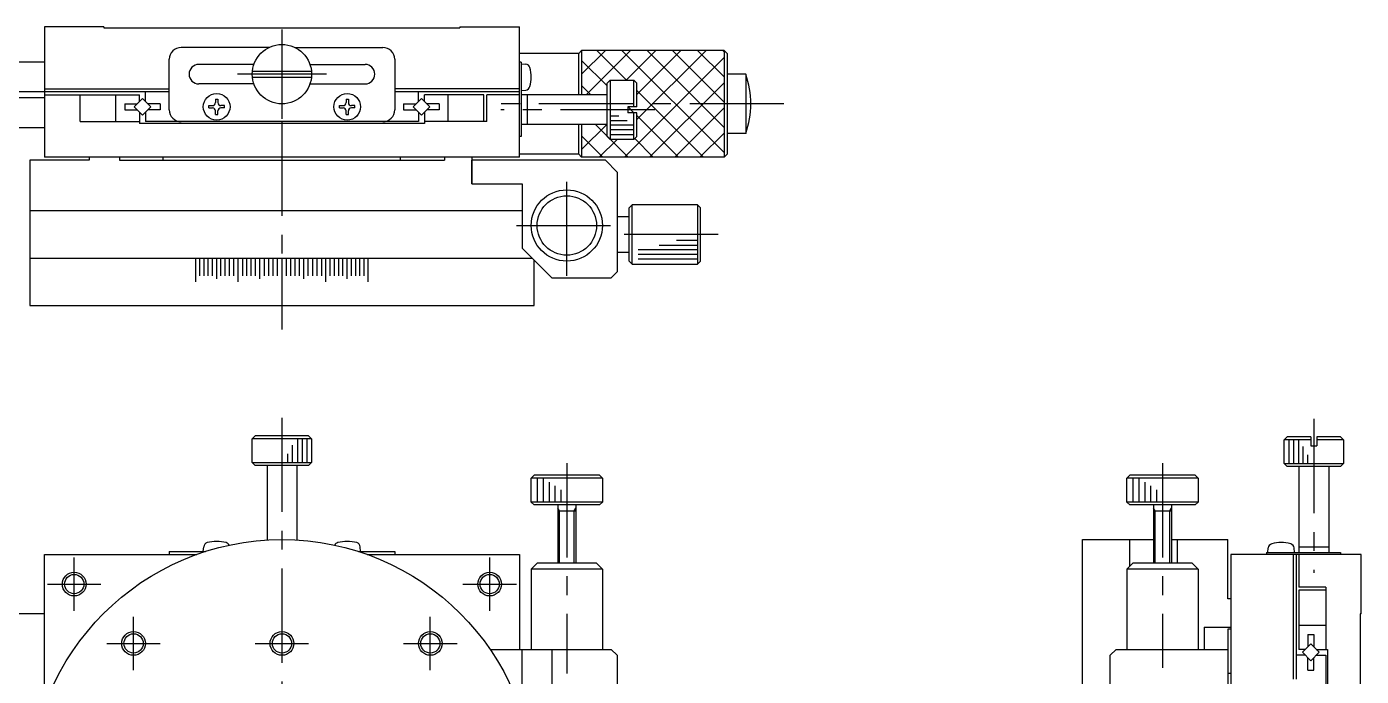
# Model space of a CAD drawing. Extents: x -1 to 337, y -8 to 293.
# Drawn here: x 112.1 to 337, y 183.2 to 292.6 of the extents above; entities that cross this region are included whole.
import ezdxf

# ---------------------------------------------------------------- set-up
doc = ezdxf.new("R2010")
doc.units = 0
doc.header["$LTSCALE"] = 0.5
doc.linetypes.add('CENTER', pattern=[50.8, 31.75, -6.35, 6.35, -6.35])
for name, color, linetype in [('MSM_CENTER', 1, 'CENTER'), ('MSM_CONTINUOUS', 7, 'CONTINUOUS'), ('MSM_NARROW', 5, 'CONTINUOUS')]:
    doc.layers.add(name, color=color, linetype=linetype)

msp = doc.modelspace()

# ---------------------------------------------------------------- linework, layer by layer
at = {"layer": 'MSM_CENTER'}
for p, q in [((155.133288, 292.143948), (155.133288, 277.143948)), ((162.633288, 284.643948), (147.633288, 284.643948)), ((239.716289, 279.64395), (190.547292, 279.64395)), ((155.133291, 276.629739), (155.133291, 241.60907)), ((217.95829, 278.643948), (192.030288, 278.643948)), ((203.133307, 250.643984), (203.133307, 267.643986)), ((194.633311, 259.143983), (210.633325, 259.143983)), ((228.658693, 257.643963), (210.749802, 257.643963)), ((155.133292, 226.737322), (155.133292, 114.15103)), ((329.009251, 226.537322), (329.009251, 200.60932)), ((203.132288, 219.080023), (203.132288, 183.627496)), ((303.509245, 219.080022), (303.509245, 184.615419)), ((120.133286, 194.212318), (120.133286, 203.212321)), ((190.133285, 194.212318), (190.133285, 203.212321)), ((115.633286, 198.712321), (124.633289, 198.712321)), ((185.633285, 198.712321), (194.633288, 198.712321)), ((130.133306, 184.212325), (130.133306, 193.212328)), ((180.1333, 184.212325), (180.1333, 193.212328)), ((125.633303, 188.712328), (134.633306, 188.712328)), ((150.633299, 188.712325), (159.633301, 188.712325)), ((175.6333, 188.712328), (184.633303, 188.712328))]:
    msp.add_line(p, q, dxfattribs=at)
at = {"layer": 'MSM_CONTINUOUS'}
for p, q in [((125.133288, 292.643947), (115.133288, 292.643947)), ((115.13329, 292.643947), (115.13329, 270.643948)), ((125.133288, 292.643947), (125.133288, 292.443947)), ((125.133288, 292.443947), (185.133293, 292.443947)), ((185.133293, 292.643947), (195.133293, 292.643947)), ((185.133293, 292.643947), (185.133293, 292.443947)), ((195.13329, 270.643948), (195.13329, 292.643947)), ((152.954287, 289.14395), (138.133289, 289.14395)), ((157.313288, 289.14395), (172.133289, 289.14395)), ((205.13329, 288.14395), (195.13329, 288.14395)), ((205.633287, 288.64395), (205.13329, 288.14395)), ((205.13329, 281.143948), (205.13329, 288.14395)), ((205.633287, 288.64395), (205.633287, 281.143948)), ((229.633286, 288.64395), (205.633287, 288.64395)), ((229.633286, 288.410916), (229.400252, 288.64395)), ((229.633286, 288.64395), (229.633286, 270.643948)), ((229.633286, 288.64395), (230.133288, 288.14395)), ((230.133288, 288.14395), (230.133288, 271.143951)), ((115.13329, 286.64395), (88.133287, 286.64395)), ((136.133289, 278.643948), (136.133289, 287.143947)), ((150.413289, 286.293945), (141.133289, 286.293945)), ((159.853289, 286.293945), (169.133292, 286.293945)), ((174.133289, 287.143947), (174.133289, 278.643948)), ((195.433289, 286.64395), (195.13329, 286.64395)), ((195.433289, 286.64395), (195.433289, 274.143948)), ((195.433289, 286.393947), (196.215292, 286.32595)), ((150.158351, 285.143948), (160.108225, 285.143948)), ((150.158351, 284.143948), (160.108225, 284.143948)), ((209.933288, 283.14395), (210.433288, 283.64395)), ((210.433288, 283.64395), (210.433288, 273.643948)), ((210.433288, 283.64395), (214.433291, 283.64395)), ((214.433291, 279.143948), (214.433291, 283.64395)), ((214.933291, 283.14395), (214.433291, 283.64395)), ((233.275289, 284.643952), (230.133288, 284.643952)), ((233.275289, 284.643952), (233.275289, 274.643951)), ((136.133289, 281.643948), (102.133289, 281.643948)), ((115.13329, 282.143948), (136.133289, 282.143948)), ((115.13329, 281.143948), (131.133292, 281.143948)), ((121.13329, 276.643948), (121.13329, 281.143948)), ((127.13329, 276.643948), (127.13329, 281.143948)), ((131.133292, 280.057949), (131.133292, 281.143948)), ((132.137291, 280.054947), (132.137291, 281.643948)), ((150.413289, 282.99395), (141.133289, 282.99395)), ((159.853289, 282.99395), (169.133292, 282.99395)), ((195.13329, 282.143948), (174.133289, 282.143948)), ((195.13329, 281.643948), (174.133289, 281.643948)), ((178.130292, 280.054947), (178.130292, 281.643948)), ((189.133288, 281.143948), (179.133291, 281.143948)), ((179.133291, 280.057949), (179.133291, 281.143948)), ((183.133288, 276.643948), (183.133288, 281.143948)), ((189.133288, 276.643948), (189.133288, 281.143948)), ((195.13329, 281.143948), (189.633288, 281.143948)), ((189.633288, 276.643948), (189.633288, 281.143948)), ((195.433289, 281.89395), (196.215292, 281.961948)), ((209.933288, 281.143948), (195.433289, 281.143948)), ((196.433289, 281.143948), (196.433289, 276.143948)), ((209.933288, 274.143948), (209.933288, 283.14395)), ((214.933291, 279.143948), (214.933291, 283.14395)), ((115.13329, 280.64395), (89.133289, 280.64395)), ((128.633292, 279.643948), (128.633292, 278.643948)), ((128.633292, 279.643948), (130.71929, 279.643948)), ((130.21929, 279.143948), (131.633287, 280.557947)), ((130.21929, 279.143948), (131.633287, 277.729947)), ((131.633287, 280.557947), (133.047288, 279.143948)), ((131.633287, 277.729947), (133.047288, 279.143948)), ((134.633291, 279.643948), (132.547291, 279.643948)), ((134.633291, 279.643948), (134.633291, 278.643948)), ((142.833292, 279.343949), (143.43329, 279.343949)), ((142.833292, 278.943947), (142.833292, 279.343949)), ((142.833292, 278.943947), (143.43329, 278.943947)), ((143.933288, 280.443949), (143.933288, 279.843946)), ((143.933288, 280.443949), (144.333289, 280.443949)), ((144.333289, 280.443949), (144.333289, 279.843946)), ((145.43329, 279.343949), (144.833289, 279.343949)), ((145.43329, 278.943947), (144.833289, 278.943947)), ((145.43329, 278.943947), (145.43329, 279.343949)), ((164.833291, 279.343949), (165.433289, 279.343949)), ((164.833291, 278.943947), (164.833291, 279.343949)), ((164.833291, 278.943947), (165.433289, 278.943947)), ((165.933289, 280.443949), (165.933289, 279.843946)), ((165.933289, 280.443949), (166.333291, 280.443949)), ((166.333291, 280.443949), (166.333291, 279.843946)), ((167.433291, 279.343949), (166.833288, 279.343949)), ((167.433291, 278.943947), (166.833288, 278.943947)), ((167.433291, 278.943947), (167.433291, 279.343949)), ((175.633287, 279.643948), (177.71929, 279.643948)), ((175.633287, 279.643948), (175.633287, 278.643948)), ((178.633291, 280.557947), (177.21929, 279.143948)), ((178.633291, 277.729947), (177.21929, 279.143948)), ((180.04729, 279.143948), (178.633291, 280.557947)), ((180.04729, 279.143948), (178.633291, 277.729947)), ((181.633286, 279.643948), (179.547288, 279.643948)), ((181.633286, 279.643948), (181.633286, 278.643948)), ((214.933288, 279.143948), (213.433288, 279.143948)), ((213.433288, 279.143948), (213.433288, 278.143948)), ((121.13329, 276.643948), (131.133292, 276.643948)), ((128.633292, 278.643948), (130.71929, 278.643948)), ((131.133292, 278.229947), (131.133292, 276.343949)), ((132.133289, 278.229947), (132.133289, 276.643948)), ((178.133289, 276.643948), (132.133289, 276.643948)), ((134.633291, 278.643948), (132.54829, 278.643948)), ((143.933288, 277.843947), (143.933288, 278.443947)), ((143.933288, 277.843947), (144.333289, 277.843947)), ((144.333289, 277.843947), (144.333289, 278.443947)), ((165.933289, 277.843947), (165.933289, 278.443947)), ((165.933289, 277.843947), (166.333291, 277.843947)), ((166.333291, 277.843947), (166.333291, 278.443947)), ((175.633287, 278.643948), (177.71929, 278.643948)), ((178.133289, 278.229947), (178.133289, 276.643948)), ((179.133291, 278.229947), (179.133291, 276.343949)), ((189.633288, 276.643948), (179.133291, 276.643948)), ((181.633286, 278.643948), (179.54829, 278.643948)), ((214.933288, 278.143948), (213.433288, 278.143948)), ((214.433291, 273.643948), (214.433291, 278.143948)), ((214.933291, 274.143948), (214.933291, 278.143948)), ((89.133289, 275.643948), (115.13329, 275.643948)), ((179.133291, 276.343949), (131.133292, 276.343949)), ((209.933288, 276.143948), (195.433289, 276.143948)), ((205.13329, 271.143951), (205.13329, 276.143948)), ((205.633287, 276.143948), (205.633287, 270.643948)), ((233.275289, 274.643951), (230.133288, 274.643951)), ((195.433289, 274.143948), (195.13329, 274.143948)), ((210.433288, 273.643948), (209.933288, 274.143948)), ((214.433291, 273.643948), (210.433288, 273.643948)), ((214.933291, 274.143948), (214.433291, 273.643948)), ((112.633294, 270.143948), (112.633294, 245.64395)), ((122.633291, 270.143948), (112.633294, 270.143948)), ((195.13329, 270.643948), (115.13329, 270.643948)), ((122.633291, 270.643948), (122.633291, 270.143948)), ((127.747154, 270.643948), (127.747154, 270.143948)), ((127.747154, 270.143948), (182.519429, 270.143948)), ((135.133291, 270.143948), (135.133291, 270.643948)), ((175.133291, 270.143948), (175.133291, 270.643948)), ((182.519429, 270.643948), (182.519429, 270.143948)), ((209.632286, 270.143933), (187.133289, 270.143933)), ((187.133292, 266.143949), (187.133289, 270.143933)), ((187.133292, 270.643948), (187.133292, 266.143949)), ((205.13329, 271.143951), (195.13329, 271.143951)), ((205.13329, 271.143951), (205.633287, 270.643948)), ((229.633286, 270.643948), (205.633287, 270.643948)), ((211.632286, 268.143933), (209.632286, 270.143933)), ((229.633286, 270.643948), (230.133288, 271.143951)), ((211.632286, 268.143933), (211.632286, 251.343933)), ((187.133292, 266.143949), (195.632287, 266.143949)), ((195.632287, 266.143949), (195.632287, 255.343933)), ((112.633294, 261.643946), (195.632287, 261.643955)), ((214.132286, 262.643966), (213.632286, 262.143963)), ((213.632286, 253.143963), (213.632286, 262.143963)), ((214.132286, 252.643963), (214.132286, 262.643966)), ((225.133302, 262.643964), (214.132286, 262.643964)), ((225.633299, 262.143964), (225.133302, 262.643964)), ((225.133306, 262.643961), (225.133306, 252.643962)), ((225.633299, 253.143962), (225.633299, 262.143964)), ((211.632286, 260.643963), (213.632286, 260.643963)), ((195.632287, 255.343933), (200.632287, 250.343933)), ((211.632286, 254.643963), (213.632286, 254.643963)), ((112.633294, 253.643949), (197.332271, 253.643949)), ((140.597449, 249.64395), (140.597449, 253.64395)), ((141.296659, 250.64395), (141.296659, 253.64395)), ((142.000082, 250.64395), (142.000082, 253.64395)), ((142.707507, 250.64395), (142.707507, 253.64395)), ((143.418716, 250.64395), (143.418716, 253.64395)), ((144.133494, 250.14395), (144.133494, 253.64395)), ((144.851623, 250.64395), (144.851623, 253.64395)), ((145.572883, 250.64395), (145.572883, 253.643949)), ((146.297056, 250.64395), (146.297056, 253.643949)), ((147.02392, 250.64395), (147.02392, 253.643949)), ((147.753254, 249.64395), (147.753254, 253.643949)), ((148.484837, 253.643949), (148.484837, 250.64395)), ((149.218444, 250.64395), (149.218444, 253.643949)), ((149.953854, 250.64395), (149.953854, 253.643949)), ((150.690841, 250.64395), (150.690841, 253.643949)), ((151.429181, 250.14395), (151.429181, 253.643949)), ((152.16865, 250.64395), (152.16865, 253.643949)), ((152.909021, 250.64395), (152.909021, 253.643949)), ((153.65007, 250.64395), (153.65007, 253.643949)), ((154.391571, 250.64395), (154.391571, 253.643949)), ((155.133295, 253.643949), (155.133295, 249.643953)), ((155.875019, 250.64395), (155.875019, 253.643949)), ((156.61652, 250.64395), (156.61652, 253.643949)), ((157.357569, 250.64395), (157.357569, 253.643949)), ((158.097941, 250.64395), (158.097941, 253.643949)), ((158.837409, 250.14395), (158.837409, 253.643949)), ((159.57575, 250.64395), (159.57575, 253.643949)), ((160.312737, 250.64395), (160.312737, 253.643949)), ((161.048146, 250.64395), (161.048146, 253.643949)), ((161.781754, 253.643949), (161.781754, 250.64395)), ((162.513336, 249.64395), (162.513336, 253.643949)), ((163.24267, 250.64395), (163.24267, 253.643949)), ((163.969535, 250.64395), (163.969535, 253.643949)), ((164.693707, 250.64395), (164.693707, 253.643949)), ((165.414968, 250.64395), (165.414968, 253.64395)), ((166.133096, 250.14395), (166.133096, 253.64395)), ((166.847874, 250.64395), (166.847874, 253.64395)), ((167.559083, 250.64395), (167.559083, 253.64395)), ((168.266508, 250.64395), (168.266508, 253.64395)), ((168.969932, 250.64395), (168.969932, 253.64395)), ((169.669141, 249.64395), (169.669141, 253.64395)), ((197.633292, 245.64395), (197.633292, 253.342928)), ((213.632286, 253.143963), (214.132286, 252.643963)), ((214.132286, 252.643962), (225.133302, 252.643962)), ((225.133302, 252.643962), (225.633299, 253.143962)), ((200.632287, 250.343933), (210.632286, 250.343933)), ((210.632286, 250.343933), (211.632286, 251.343933)), ((112.633294, 245.64395), (197.633298, 245.64395)), ((150.633292, 223.712322), (150.133293, 223.212322)), ((160.133294, 223.212322), (150.133293, 223.212322)), ((150.133293, 219.21232), (150.133293, 223.212322)), ((159.633294, 223.712322), (150.633292, 223.712322)), ((159.633294, 223.712322), (160.133294, 223.212322)), ((160.133294, 223.212322), (160.133294, 219.21232)), ((324.509251, 223.512322), (324.009252, 223.012322)), ((328.509251, 223.012322), (324.009252, 223.012322)), ((324.009252, 219.01232), (324.009252, 223.012322)), ((328.509251, 223.512322), (324.509251, 223.512322)), ((328.509251, 223.512323), (328.509251, 222.012323)), ((329.509251, 223.512323), (329.509251, 222.012323)), ((333.509253, 223.512322), (329.509251, 223.512322)), ((334.009253, 223.012322), (329.509251, 223.012322)), ((333.509253, 223.512322), (334.009253, 223.012322)), ((334.009253, 223.012322), (334.009253, 219.01232)), ((328.509251, 222.012323), (329.509251, 222.012323)), ((150.133293, 219.21232), (160.133294, 219.21232)), ((150.633292, 218.712323), (150.133293, 219.21232)), ((159.633294, 218.712323), (150.633292, 218.712323)), ((152.633292, 218.712323), (152.633292, 206.13874)), ((157.633294, 218.712323), (157.633294, 206.13874)), ((160.133294, 219.21232), (159.633294, 218.712323)), ((324.009252, 219.01232), (334.009253, 219.01232)), ((324.509251, 218.512323), (324.009252, 219.01232)), ((333.509253, 218.512323), (324.509251, 218.512323)), ((326.509251, 218.512323), (326.509251, 204.012323)), ((331.509253, 218.512323), (331.509253, 204.012323)), ((334.009253, 219.01232), (333.509253, 218.512323)), ((197.132288, 216.539324), (197.632288, 217.039324)), ((209.132288, 216.539324), (197.132288, 216.539324)), ((197.132288, 212.539324), (197.132288, 216.539324)), ((208.632288, 217.039324), (197.632288, 217.039324)), ((208.632288, 217.039324), (209.132288, 216.539324)), ((209.132288, 216.539324), (209.132288, 212.539324)), ((297.509245, 216.539323), (298.009245, 217.039323)), ((309.509245, 216.539323), (297.509245, 216.539323)), ((297.509245, 212.539323), (297.509245, 216.539323)), ((309.009245, 217.039323), (298.009245, 217.039323)), ((309.009245, 217.039323), (309.509245, 216.539323)), ((309.509245, 216.539323), (309.509245, 212.539323)), ((209.132288, 212.539324), (197.132288, 212.539324)), ((197.132288, 212.539324), (197.632288, 212.039324)), ((208.632288, 212.039324), (197.632288, 212.039324)), ((201.632288, 212.039324), (201.632288, 202.212324)), ((204.632288, 212.039324), (204.632288, 202.212324)), ((208.632288, 212.039324), (209.132288, 212.539324)), ((309.509245, 212.539323), (297.509245, 212.539323)), ((297.509245, 212.539323), (298.009245, 212.039323)), ((309.009245, 212.039323), (298.009245, 212.039323)), ((302.009245, 212.039323), (302.009245, 202.212323)), ((305.009245, 212.039323), (305.009245, 202.212323)), ((309.009245, 212.039323), (309.509245, 212.539323)), ((201.632288, 211.039324), (204.632288, 211.039324)), ((302.009245, 211.039323), (305.009245, 211.039323)), ((141.883295, 204.212323), (141.951293, 204.994321)), ((168.383291, 204.212323), (168.314291, 204.994321)), ((290.009253, 121.212328), (290.009253, 206.212332)), ((290.009253, 206.212326), (302.009245, 206.212326)), ((298.009252, 201.712329), (298.009252, 206.212326)), ((305.009245, 206.212326), (314.509252, 206.212326)), ((306.009258, 202.212323), (306.009258, 206.212326)), ((314.509252, 196.212329), (314.509252, 206.212326)), ((321.259254, 204.012323), (321.327252, 204.794324)), ((325.759251, 204.012323), (325.691254, 204.794324)), ((326.509251, 205.012321), (331.509253, 205.012321)), ((115.133292, 203.712325), (140.771864, 203.712325)), ((115.133292, 178.073728), (115.133292, 203.712325)), ((136.133293, 204.212323), (142.249163, 204.212323)), ((136.133293, 204.212323), (136.133293, 203.712325)), ((168.017421, 204.212323), (174.133293, 204.212323)), ((169.49472, 203.712325), (195.133292, 203.712325)), ((174.133293, 204.212323), (174.133293, 203.712325)), ((195.133292, 203.712325), (195.133292, 187.712325)), ((337.009253, 203.712324), (315.009252, 203.712324)), ((315.009252, 203.712324), (315.009252, 123.712322)), ((321.009252, 204.012323), (321.009252, 203.712324)), ((321.009252, 204.012323), (333.509253, 204.012323)), ((325.509254, 203.712324), (325.509254, 182.712321)), ((326.009251, 203.712324), (326.009251, 182.712321)), ((326.509251, 203.712324), (326.509251, 198.21232)), ((333.509253, 204.012323), (333.509253, 203.712324)), ((337.009253, 193.712324), (337.009253, 203.712324)), ((197.132288, 201.212324), (198.132288, 202.212324)), ((209.132287, 201.212324), (197.132288, 201.212324)), ((197.132288, 201.212324), (197.132288, 187.712325)), ((208.132287, 202.212324), (198.132288, 202.212324)), ((208.132287, 202.212324), (209.132287, 201.212324)), ((209.132287, 201.212324), (209.132287, 187.712325)), ((297.509246, 201.212323), (298.509246, 202.212323)), ((309.509245, 201.212323), (297.509246, 201.212323)), ((297.509246, 201.212323), (297.509246, 187.712324)), ((308.509245, 202.212323), (298.509246, 202.212323)), ((308.509245, 202.212323), (309.509245, 201.212323)), ((309.509245, 201.212323), (309.509245, 187.712324)), ((331.009253, 198.21232), (326.509251, 198.21232)), ((331.009253, 198.21232), (331.009253, 187.712323)), ((315.009252, 196.212329), (314.509252, 196.212329)), ((326.509251, 197.71232), (326.509251, 187.712323)), ((331.009253, 197.71232), (326.509251, 197.71232)), ((115.133292, 193.712321), (92.133291, 193.712321)), ((337.009253, 193.712324), (336.809253, 193.712324)), ((336.809253, 193.712324), (336.809253, 133.712319)), ((310.509253, 191.436148), (310.509253, 187.712324)), ((310.509253, 191.436148), (315.009252, 191.436148)), ((331.009253, 191.71232), (326.509251, 191.71232)), ((315.009252, 191.098467), (314.509252, 191.098467)), ((314.509252, 191.098467), (314.509252, 136.326191)), ((328.009254, 190.212321), (329.009251, 190.212321)), ((328.009254, 190.212321), (328.009254, 188.12632)), ((329.009251, 190.212321), (329.009251, 188.127324)), ((190.208214, 187.712325), (210.632287, 187.712325)), ((195.632288, 181.712322), (195.632288, 187.712325)), ((200.632278, 187.712325), (200.632278, 139.712325)), ((211.632287, 186.712325), (210.632287, 187.712325)), ((211.632287, 186.712325), (211.632287, 140.712325)), ((294.709253, 186.712324), (295.709253, 187.712324)), ((294.709253, 140.712324), (294.709253, 186.712324)), ((295.709253, 187.712324), (314.509252, 187.712324)), ((327.598252, 186.709324), (326.009251, 186.709324)), ((327.595252, 187.712323), (326.509251, 187.712323)), ((328.509254, 188.626324), (327.095252, 187.212323)), ((327.095252, 187.212323), (328.509254, 185.798324)), ((328.509254, 188.626324), (329.923252, 187.212323)), ((329.923252, 187.212323), (328.509254, 185.798324)), ((329.423253, 187.712323), (331.309252, 187.712323)), ((329.423253, 186.712321), (331.009253, 186.712321)), ((331.009253, 186.712321), (331.009253, 140.712323)), ((331.309252, 187.712323), (331.309252, 139.712324)), ((328.009254, 184.212321), (328.009254, 186.298322)), ((329.009251, 184.212321), (329.009251, 186.298322)), ((314.509252, 183.712329), (315.009252, 183.712329)), ((328.009254, 184.212321), (329.009251, 184.212321))]:
    msp.add_line(p, q, dxfattribs=at)
for centre, radius in [((155.133288, 284.643948), 5), ((144.133289, 279.143948), 2.25), ((166.13329, 279.143948), 2.25), ((203.133307, 259.143983), 6.00102), ((203.133307, 259.143983), 5.00102), ((155.133292, 163.712339), 42.499994), ((120.133288, 198.712321), 1.621), ((190.133285, 198.712319), 1.621), ((130.133306, 188.712326), 1.621), ((155.1333, 188.712325), 1.621), ((180.133301, 188.712328), 1.621)]:
    msp.add_circle(centre, radius, dxfattribs=at)
for centre, radius, start, end in [((138.133289, 287.143947), 2, 90, 180), ((172.133289, 287.143947), 2, 0, 90), ((141.133289, 284.643948), 1.650002, 90, 270), ((169.133292, 284.643948), 1.650002, 270, 90), ((196.146292, 285.528948), 0.799999, 15.444, 84.981), ((191.133293, 284.143948), 6, 344.553, 15.447), ((219.133289, 279.64395), 14.999999, 340.529, 19.471), ((196.146292, 282.758947), 0.799999, 275.019, 344.556), ((143.43329, 279.843946), 0.5, 270, 0), ((143.43329, 278.443947), 0.5, 0, 90), ((144.833289, 279.843946), 0.5, 180, 270), ((144.833289, 278.443947), 0.5, 90, 180), ((165.433289, 279.843946), 0.5, 270, 0), ((165.433289, 278.443947), 0.5, 0, 90), ((166.833288, 279.843946), 0.5, 180, 270), ((166.833288, 278.443947), 0.5, 90, 180), ((138.133289, 278.643948), 2, 180, 270), ((172.133289, 278.643948), 2, 270, 0), ((142.748292, 204.925321), 0.799999, 105.444, 174.981), ((144.133293, 199.912322), 6, 74.553, 105.447), ((145.517293, 204.925321), 0.799999, 25.613306, 74.556), ((164.748293, 204.925321), 0.799999, 105.444, 154.371308), ((166.133294, 199.912322), 6, 74.553, 105.447), ((167.517294, 204.925321), 0.799999, 5.019, 74.556), ((322.124251, 204.725324), 0.799999, 105.444, 174.981), ((323.509252, 199.712325), 6, 74.553, 105.447), ((324.894252, 204.725324), 0.799999, 5.019, 74.556)]:
    msp.add_arc(centre, radius, start, end, dxfattribs=at)
at = {"layer": 'MSM_NARROW'}
for p, q in [((209.624524, 288.64395), (205.633287, 284.652714)), ((213.867164, 288.64395), (206.367162, 281.143948)), ((213.187048, 283.64395), (208.187048, 288.64395)), ((229.633286, 271.440353), (212.429689, 288.64395)), ((218.109805, 288.64395), (213.109805, 283.64395)), ((214.933291, 276.982155), (226.595086, 288.64395)), ((222.352446, 288.64395), (214.933291, 281.224795)), ((229.633286, 275.682994), (216.67233, 288.64395)), ((229.633286, 279.925634), (220.914971, 288.64395)), ((229.633286, 284.168275), (225.157611, 288.64395)), ((209.933288, 282.65507), (205.633287, 286.955071)), ((229.633286, 287.439509), (212.837725, 270.643948)), ((207.201769, 281.143948), (205.633287, 282.71243)), ((226.18705, 270.643948), (214.933291, 281.897707)), ((229.633286, 283.196868), (217.080366, 270.643948)), ((213.44441, 279.143948), (214.44441, 278.143948)), ((229.633286, 278.954228), (221.323006, 270.643948)), ((210.433288, 277.64395), (211.907287, 277.64395)), ((210.433288, 276.843949), (213.330288, 276.843949)), ((214.933291, 277.655067), (221.94441, 270.643948)), ((209.852444, 276.143948), (205.633287, 271.924791)), ((213.459128, 270.643948), (207.959128, 276.143948)), ((214.433291, 276.043945), (210.433288, 276.043945)), ((214.433291, 275.243949), (210.433288, 275.243949)), ((214.433291, 274.44395), (210.433288, 274.44395)), ((229.633286, 274.711587), (225.565647, 270.643948)), ((209.216488, 270.643948), (205.633287, 274.227149)), ((208.595084, 270.643948), (211.595084, 273.643948)), ((217.701769, 270.643948), (214.56753, 273.778187)), ((221.610259, 256.643962), (225.132289, 256.643962)), ((225.132289, 255.043962), (215.132286, 255.043962)), ((225.132289, 254.243962), (215.132286, 254.243962)), ((218.675208, 255.843962), (225.132289, 255.843962)), ((225.132289, 253.443962), (215.132286, 253.443962)), ((157.733295, 223.212322), (157.733295, 219.21232)), ((158.533294, 223.212322), (158.533294, 219.21232)), ((159.333293, 223.212322), (159.333293, 219.21232)), ((324.80925, 223.012322), (324.80925, 219.01232)), ((325.609249, 223.012322), (325.609249, 219.01232)), ((326.409248, 223.012322), (326.409248, 219.01232)), ((156.133292, 219.21232), (156.133292, 220.686318)), ((156.933294, 219.21232), (156.933294, 222.109323)), ((327.209249, 219.01232), (327.209249, 221.909323)), ((328.009251, 219.01232), (328.009251, 220.486318)), ((198.132288, 216.539324), (198.132288, 212.539324)), ((199.132288, 216.539324), (199.132288, 212.539324)), ((298.509245, 216.539323), (298.509245, 212.539323)), ((299.509245, 216.539323), (299.509245, 212.539323)), ((200.132288, 215.874024), (200.132288, 212.539324)), ((201.132288, 215.282038), (201.132288, 212.539324)), ((202.132288, 214.612129), (202.132288, 212.539324)), ((300.509245, 215.874023), (300.509245, 212.539323)), ((301.509245, 215.282037), (301.509245, 212.539323)), ((302.509245, 214.612128), (302.509245, 212.539323)), ((201.902788, 211.039324), (201.632288, 211.507844)), ((204.361788, 211.039324), (204.632288, 211.507844)), ((302.279745, 211.039323), (302.009245, 211.507843)), ((304.738745, 211.039323), (305.009245, 211.507843)), ((201.902788, 202.212324), (201.902788, 211.039324)), ((204.361788, 202.212324), (204.361788, 211.039324)), ((302.279745, 202.212323), (302.279745, 211.039323)), ((304.738745, 202.212323), (304.738745, 211.039323))]:
    msp.add_line(p, q, dxfattribs=at)
for centre in [(120.133288, 198.712321), (190.133285, 198.712319), (130.133306, 188.712326), (155.1333, 188.712325), (180.133301, 188.712328)]:
    msp.add_circle(centre, 2, dxfattribs=at)

doc.saveas('drawing.dxf')
